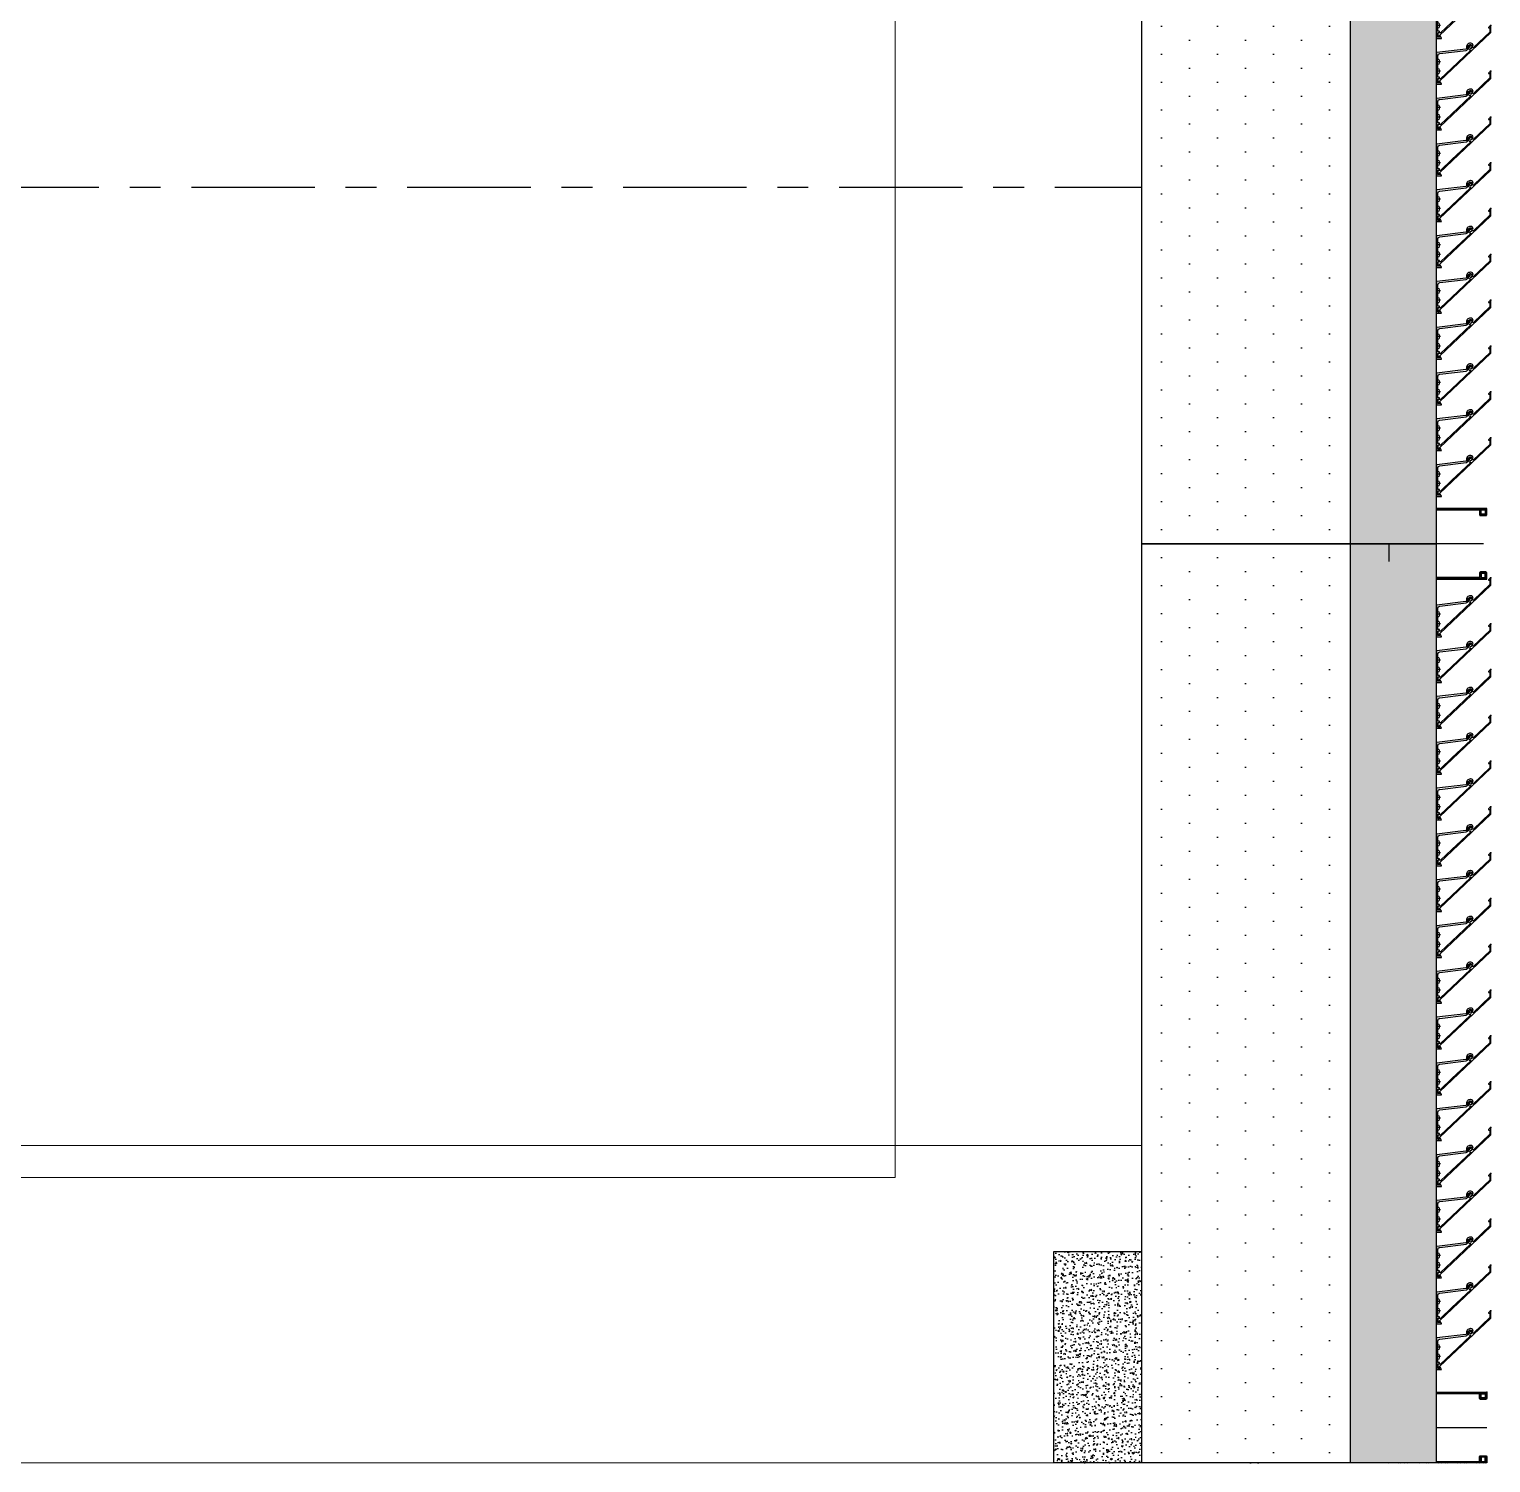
# Model space of a CAD drawing. Header units: millimetres. Extents: x 3774 to 718460, y -768339 to 192544.
# Drawn here: x 379989 to 382062, y -729649 to -727615 of the extents above; entities that cross this region are included whole.
import ezdxf
from ezdxf.enums import TextEntityAlignment as Align

# ---------------------------------------------------------------- set-up
doc = ezdxf.new("R2010")
doc.units = ezdxf.units.MM
doc.set_wipeout_variables(frame=1)
for name, pattern in [('CENTER', [50.8, 31.75, -6.35, 6.35, -6.35]), ('TA_GL_000.70000', [1.925, 0.7, -0.175, 0.175, -0.175, 0.7]), ('XKITLINE00', [0])]:
    doc.linetypes.add(name, pattern=pattern)
for name, color, linetype in [('000 - 0_SYM_DWG_GRID-BUBBLE_MAIN_COLOR_1', 7, 'Continuous'), ('000 - 0_SYM_DWG_GRIDLINE_MAIN_COLOR_251', 7, 'Continuous'), ('000 - CONCRETE_COL_HATCH_', 7, 'Continuous'), ('000 - CONCRETE_COL_MAIN_COLOR_1', 7, 'Continuous'), ('000 - CONCRETE_COL_WIPEOUT_', 7, 'Continuous'), ('010 - ASPG_ACCESSORIES_MAIN_COLOR_1', 7, 'Continuous'), ('010 - ASPG_EXTR_DEF_SUB', 7, 'Continuous'), ('010 - ASPG_EXTR_MAIN_COLOR_2', 7, 'Continuous'), ('010 - ASPG_FASTERN_DEF_SUB', 7, 'Continuous'), ('010 - ASPG_FLASHING_MAIN_COLOR_2', 7, 'Continuous'), ('010 - ASPG_FLASHING_MAIN_COLOR_4', 7, 'Continuous'), ('010 - ASPG_FLASHING_WIPEOUT_', 7, 'Continuous'), ('010 - ASPG_FRAMING_CUT_COLOR_4', 7, 'Continuous'), ('010 - ASPG_FRAMING_DEF_SUB', 7, 'Continuous'), ('010 - ASPG_FRAMING_HATCH_', 7, 'Continuous'), ('010 - ASPG_FRAMING_MAIN_COLOR_2', 7, 'Continuous'), ('010 - ASPG_FRAMING_SUB_COLOR_2', 7, 'Continuous'), ('010 - ASPG_FRAMING_WIPEOUT_', 7, 'Continuous'), ('BOLT & SCREW', 7, 'Continuous'), ('Center Line', 7, 'CENTER')]:
    doc.layers.add(name, color=color, linetype=linetype)
for name, color, linetype, lineweight in [('12-GRID', 7, 'CENTER', 13), ('Bolt', 7, 'Continuous', 0), ('Part', 7, 'Continuous', 0), ('SCREW', 7, 'Continuous', 5)]:
    doc.layers.add(name, color=color, linetype=linetype, lineweight=lineweight)
doc.styles.add('ARIAL', font='arial.ttf')
doc.styles.add('TA', font='', dxfattribs={"height": 4.5})
doc.styles.get('TA').set_extended_font_data('Cordia New')
pattern_1 = [(270, (1257419.24324, -520041.6224), (0.65495992507, -1.1344238721), [0.7562825814, -1.5125651628]), (30, (1257419.24324, -520041.6224), (0.65495992936, 1.1344238696), [0.7562825814, -1.5125651628]), (330, (1257419.24324, -520041.6224), (1.30991985442, -2.48e-09), [-1.5125651628, 0.7562825814])]
pattern_2 = [(315, (1257419.4929, -520021.6224), (1.3369313545, 1.3369313545), []), (45, (1257419.4929, -520021.6224), (-1.3369313545, 1.3369313545), [])]
pattern_3 = [(270, (1257419.4425, -520043.9224), (0.65495992507, -1.1344238721), [0.7562825814, -1.5125651628]), (30, (1257419.4425, -520043.9224), (0.65495992936, 1.1344238696), [0.7562825814, -1.5125651628]), (330, (1257419.4425, -520043.9224), (1.30991985442, -2.48e-09), [-1.5125651628, 0.7562825814])]
pattern_4 = [(315, (1257419.1929, -520023.9224), (1.3369313545, 1.3369313545), []), (45, (1257419.1929, -520023.9224), (-1.3369313545, 1.3369313545), [])]
pattern_5 = [(0, (0, 0), (3.96875, 7.9375), [0, -7.9375])]
pattern_6 = [(0, (0, 0), (19.84375, 39.6875), [0, -39.6875])]

# ---------------------------------------------------------------- blocks, each defined once
blk = doc.blocks.new('*U5760')
at = {"layer": '000 - 0_SYM_DWG_GRIDLINE_MAIN_COLOR_251', "color": 7, "linetype": 'ByBlock', "ltscale": 5}
blk.add_line((2, 0), (-731.22, 0), dxfattribs=at)
at = {"layer": '000 - 0_SYM_DWG_GRIDLINE_MAIN_COLOR_251', "color": 7}
blk.add_point((-729.22, 0), dxfattribs=at)
at = {"color": 7, "style": 'TA', "flags": 1}
blk.add_attdef('LOCATION', (6, -6), '', height=4.5, rotation=270, dxfattribs=at)
at = {"layer": '000 - 0_SYM_DWG_GRID-BUBBLE_MAIN_COLOR_1', "color": 7, "style": 'ARIAL'}
blk.add_attdef('GRID-HEAD', text='', height=4, rotation=270, dxfattribs=at).set_placement((20, 0), align=Align.MIDDLE_CENTER)
blk = doc.blocks.new('W-1-PP19-SE-ENT3_20260407-084520_PP19_ENT3_MAIN_DIMS_PL')
at = {"layer": '000 - 0_SYM_DWG_GRIDLINE_MAIN_COLOR_251', "color": 7, "linetype": 'TA_GL_000.70000', "xscale": 50.00000000000001, "yscale": 50.00000000000001, "zscale": 50.00000000000001, "rotation": 180}
blk.add_blockref('*U5760', (-8840, -2517), dxfattribs=at)
blk = doc.blocks.new('*A582940')
at = {"layer": 'Part', "color": 7, "linetype": 'XKITLINE00', "lineweight": 0}
for p, q in [((2029.848, -124.016027), (2027.448, -124.016027)), ((2027.448, -124.016027), (2027.448, -126.416027)), ((2029.848, -126.416027), (2029.848, -124.016027)), ((2027.448, -126.416027), (2029.848, -126.416027))]:
    blk.add_line(p, q, dxfattribs=at)
blk = doc.blocks.new('*A662948')
at = {"layer": 'Part', "color": 7, "linetype": 'XKITLINE00', "lineweight": 0}
for q in [(2025.648, -77.02163), (2029.847926, -122.816)]:
    blk.add_line((2025.648, -122.816), q, dxfattribs=at)
blk = doc.blocks.new('*A702952')
at = {"layer": 'Part', "color": 7, "linetype": 'XKITLINE00', "lineweight": 0}
for p, q in [((2029.911926, -123.856105), (2029.911919, -75.856027)), ((2030.783926, -123.856105), (2030.783919, -75.856027)), ((2030.847919, -75.856027), (2030.847926, -123.856105)), ((2029.847926, -121.216027), (2029.847924, -105.848028)), ((2029.847926, -123.856105), (2029.847926, -122.016027)), ((2030.847926, -123.856105), (2029.847926, -123.856105))]:
    blk.add_line(p, q, dxfattribs=at)
blk = doc.blocks.new('*A712953')
at = {"layer": 'Part', "color": 7, "linetype": 'XKITLINE00', "lineweight": 0}
for p, q in [((2029.111919, -121.216027), (2029.047919, -121.216027)), ((2029.047919, -121.216027), (2029.047919, -122.016027)), ((2029.111919, -121.592027), (2029.111919, -121.216027)), ((2029.847919, -121.216027), (2029.783919, -121.216027)), ((2029.783919, -121.216027), (2029.783919, -121.592027)), ((2029.847919, -122.016027), (2029.847919, -121.216027)), ((2029.783919, -121.592027), (2029.111919, -121.592027)), ((2029.111919, -122.016027), (2029.111919, -121.640027)), ((2029.111919, -121.640027), (2029.783919, -121.640027)), ((2029.783919, -121.640027), (2029.783919, -122.016027)), ((2029.047919, -122.016027), (2029.111919, -122.016027)), ((2029.783919, -122.016027), (2029.847919, -122.016027))]:
    blk.add_line(p, q, dxfattribs=at)
blk = doc.blocks.new('*A842966')
at = {"layer": 'Part', "color": 7, "linetype": 'XKITLINE00', "lineweight": 0}
for p, q in [((1892.679962, -122.816), (2029.847926, -122.816)), ((2030.848, -126.416), (2030.848, -123.856105)), ((2015.08, -126.416), (2027.448, -126.416)), ((2029.848, -126.416), (2030.848, -126.416))]:
    blk.add_line(p, q, dxfattribs=at)
blk = doc.blocks.new('*A852967')
at = {"layer": 'Part', "color": 7, "linetype": 'XKITLINE00', "lineweight": 0}
for p, q in [((2025.647963, -123.176023), (2025.647962, -77.383621)), ((1895.080021, -123.176052), (2025.647963, -123.176023))]:
    blk.add_line(p, q, dxfattribs=at)
blk = doc.blocks.new('*A5583440')
at = {"layer": 'Bolt'}
for points in [[(2029.276, -120.997), (2029.272, -120.976), (2029.276, -120.955), (2029.288, -120.936), (2029.306, -120.924), (2029.328, -120.92), (2029.568, -120.92), (2029.589, -120.924), (2029.608, -120.936), (2029.62, -120.955), (2029.624, -120.976), (2029.62, -120.997), (2029.608, -121.016), (2029.589, -121.028), (2029.568, -121.032), (2029.328, -121.032), (2029.306, -121.028), (2029.288, -121.016)], [(2029.276, -122.277), (2029.272, -122.256), (2029.276, -122.235), (2029.288, -122.216), (2029.306, -122.204), (2029.328, -122.2), (2029.568, -122.2), (2029.589, -122.204), (2029.608, -122.216), (2029.62, -122.235), (2029.624, -122.256), (2029.62, -122.277), (2029.608, -122.296), (2029.589, -122.308), (2029.568, -122.312), (2029.328, -122.312), (2029.306, -122.308), (2029.288, -122.296)]]:
    blk.add_hatch(color=7, dxfattribs=at).paths.add_polyline_path(points, flags=17)
at = {"layer": 'Bolt', "color": 7, "linetype": 'XKITLINE00', "lineweight": 0}
for p, q in [((2029.448, -121.088), (2029.448, -120.864)), ((2029.56, -120.976), (2029.336, -120.976)), ((2029.448, -122.368), (2029.448, -122.144)), ((2029.56, -122.256), (2029.336, -122.256))]:
    blk.add_line(p, q, dxfattribs=at)
blk = doc.blocks.new('*A5593441')
at = {"layer": 'Bolt'}
for points in [[(2029.604, -121.64), (2029.604, -121.68), (2029.292, -121.68), (2029.292, -121.64)], [(2029.504, -121.592), (2029.504, -121.64), (2029.392, -121.64), (2029.392, -121.592)]]:
    blk.add_hatch(color=7, dxfattribs=at).paths.add_polyline_path(points, flags=17)
at = {"layer": 'Bolt', "color": 7, "linetype": 'XKITLINE00', "lineweight": 0}
for p, q in [((2029.448, -121.529), (2029.448, -121.872)), ((2029.292, -121.64), (2029.292, -121.68)), ((2029.392, -121.592), (2029.392, -121.64)), ((2029.504, -121.592), (2029.504, -121.64)), ((2029.604, -121.64), (2029.604, -121.68))]:
    blk.add_line(p, q, dxfattribs=at)
blk = doc.blocks.new('*A5603442')
at = {"layer": 'Part', "color": 7, "linetype": 'XKITLINE00', "lineweight": 0}
for p, q in [((2029.207919, -121.640027), (2029.207919, -122.120027)), ((2029.207919, -121.680027), (2029.687919, -121.680027)), ((2029.687919, -122.120027), (2029.687919, -121.640027)), ((2029.207919, -122.120027), (2029.687919, -122.120027))]:
    blk.add_line(p, q, dxfattribs=at)
blk = doc.blocks.new('*A5613443')
at = {"layer": 'Part', "color": 7, "linetype": 'XKITLINE00', "lineweight": 0}
for p, q in [((2028.967919, -120.736027), (2028.807919, -120.576027)), ((2028.807919, -120.576027), (2029.847926, -120.576027)), ((2028.807919, -122.656027), (2028.807919, -120.576027)), ((2028.807919, -122.656027), (2028.967919, -122.496027)), ((2029.847926, -122.656027), (2028.807919, -122.656027))]:
    blk.add_line(p, q, dxfattribs=at)
blk = doc.blocks.new('*A5623444')
at = {"layer": 'Part', "color": 7, "linetype": 'XKITLINE00', "lineweight": 0}
for p, q in [((2029.847926, -120.736027), (2028.967919, -120.736027)), ((2028.967919, -120.736027), (2028.967919, -122.496027)), ((2028.967919, -122.496027), (2029.847926, -122.496027))]:
    blk.add_line(p, q, dxfattribs=at)
blk = doc.blocks.new('*A5643446')
at = {"layer": 'Bolt'}
for points in [[(2030.339, -121.321), (2030.349, -121.324), (2030.359, -121.329), (2030.368, -121.336), (2030.374, -121.345), (2030.38, -121.355), (2030.383, -121.365), (2030.384, -121.376), (2030.383, -121.387), (2030.38, -121.397), (2030.374, -121.407), (2030.368, -121.416), (2030.359, -121.423), (2030.349, -121.428), (2030.339, -121.431), (2030.328, -121.432), (2030.317, -121.431), (2030.306, -121.428), (2030.297, -121.423), (2030.288, -121.416), (2030.281, -121.407), (2030.276, -121.397), (2030.273, -121.387), (2030.272, -121.376), (2030.273, -121.365), (2030.276, -121.355), (2030.281, -121.345), (2030.288, -121.336), (2030.297, -121.329), (2030.306, -121.324), (2030.317, -121.321), (2030.328, -121.32)], [(2030.339, -121.801), (2030.349, -121.804), (2030.359, -121.809), (2030.368, -121.816), (2030.374, -121.825), (2030.38, -121.835), (2030.383, -121.845), (2030.384, -121.856), (2030.383, -121.867), (2030.38, -121.877), (2030.374, -121.887), (2030.368, -121.896), (2030.359, -121.903), (2030.349, -121.908), (2030.339, -121.911), (2030.328, -121.912), (2030.317, -121.911), (2030.306, -121.908), (2030.297, -121.903), (2030.288, -121.896), (2030.281, -121.887), (2030.276, -121.877), (2030.273, -121.867), (2030.272, -121.856), (2030.273, -121.845), (2030.276, -121.835), (2030.281, -121.825), (2030.288, -121.816), (2030.297, -121.809), (2030.306, -121.804), (2030.317, -121.801), (2030.328, -121.8)]]:
    blk.add_hatch(color=7, dxfattribs=at).paths.add_polyline_path(points, flags=17)
at = {"layer": 'Bolt', "color": 7, "linetype": 'XKITLINE00', "lineweight": 0}
for p, q in [((2030.216, -121.376), (2030.44, -121.376)), ((2030.328, -121.264), (2030.328, -121.488)), ((2030.328, -121.744), (2030.328, -121.968)), ((2030.216, -121.856), (2030.44, -121.856))]:
    blk.add_line(p, q, dxfattribs=at)
blk = doc.blocks.new('*U7297')
at = {"color": 7}
blk.add_wipeout([(150, 150), (150, -150), (-150, -150), (-150, 150)], dxfattribs=at).dxf.layer = '000 - CONCRETE_COL_WIPEOUT_'
at = {"layer": '000 - CONCRETE_COL_HATCH_'}
h = blk.add_hatch(dxfattribs=at)
h.set_pattern_fill('AR-CONC', scale=0.1, style=0)
h.paths.add_polyline_path([(-150, -150), (-150, 150), (150, 150), (150, -150)])
at = {"layer": '000 - CONCRETE_COL_MAIN_COLOR_1', "color": 7}
blk.add_lwpolyline([(-150, -150), (-150, 150), (150, 150), (150, -150), (-150, -150)], close=True, dxfattribs=at)
blk = doc.blocks.new('W-1-PP19-SE-ENT3_20260407-084553_PP19_ENT3_LOPL')
at = {"color": 7, "lineweight": 0, "xscale": 125, "yscale": 125, "zscale": 125}
for name in ['*A852967', '*A662948', '*A702952', '*A5613443', '*A5623444', '*A5583440', '*A712953', '*A5643446', '*A5603442', '*A5593441', '*A842966', '*A582940']:
    blk.add_blockref(name, (-226235, 11475), dxfattribs=at)
at = {"color": 7}
blk.add_blockref('*U7297', (27346, -4177.00337), dxfattribs=at)
blk = doc.blocks.new('*U8441')
at = {"layer": '12-GRID', "color": 7, "linetype": 'CENTER'}
for p, q in [((0, -6.2), (0, 2.2)), ((-4.2, -2), (4.2, -2))]:
    blk.add_line(p, q, dxfattribs=at)
at = {"layer": 'BOLT & SCREW', "color": 7}
for p, q in [((-0.6, -1.8), (-1.8, -1.6)), ((-0.6, -2.2), (-1.8, -2.4)), ((-0.5, -1.8), (-0.9, -1.6)), ((-0.5, -2.2), (-0.9, -2.4)), ((-0.2, -1.4), (-0.4, -0.2)), ((-0.2, -1.5), (-0.4, -1.1)), ((-0.2, -2.5), (-0.4, -2.9)), ((-0.2, -2.6), (-0.4, -3.8)), ((0.2, -1.4), (0.4, -0.2)), ((0.2, -1.5), (0.4, -1.1)), ((0.4, -2.9), (0.2, -2.5)), ((0.2, -2.6), (0.4, -3.8)), ((0.5, -1.8), (0.9, -1.6)), ((0.5, -2.2), (0.9, -2.4)), ((0.6, -1.8), (1.8, -1.6)), ((0.6, -2.2), (1.8, -2.4))]:
    blk.add_line(p, q, dxfattribs=at)
for points in [[(-1.8, -1.6), (-0.9, -1.6, 0.414214), (-0.4, -1.1), (-0.4, -0.2), (0.4, -0.2), (0.4, -1.1, 0.414214), (0.9, -1.6), (1.8, -1.6), (1.8, -2.4), (0.9, -2.4, 0.414214), (0.4, -2.9), (0.4, -3.8), (-0.4, -3.8), (-0.4, -2.9, 0.414214), (-0.9, -2.4), (-1.8, -2.4)], [(0.2, -2.5, -0.414214), (0.5, -2.2), (0.6, -2.2), (0.6, -1.8), (0.5, -1.8, -0.414214), (0.2, -1.5), (0.2, -1.4), (-0.2, -1.4), (-0.2, -1.5, -0.414214), (-0.5, -1.8), (-0.6, -1.8), (-0.6, -2.2), (-0.5, -2.2, -0.414214), (-0.2, -2.5), (-0.2, -2.6), (0.2, -2.6)]]:
    blk.add_lwpolyline(points, format="xyb", close=True, dxfattribs=at)
blk.add_circle((0, -2), 3.5, dxfattribs=at)
blk = doc.blocks.new('000_ASPG_TYP_FILES_20260218-010703_FRAME_EXTR_')
at = {"layer": '010 - ASPG_FRAMING_HATCH_'}
h = blk.add_hatch(dxfattribs=at)
h.set_pattern_fill('ANSI32', scale=0.1, angle=180)
edge = h.paths.add_edge_path()
edge.add_line((2, 16), (2, 2))
edge.add_line((2, 2), (39.7, 2))
edge.add_arc((39.7, 1.7), 0.3, 0, 90, ccw=False)
edge.add_line((40, 1.7), (40, 0.3))
edge.add_arc((39.7, 0.3), 0.3, -90, 0, ccw=False)
edge.add_line((39.7, 0), (0.3, 0))
edge.add_arc((0.3, 0.3), 0.3, 180, 270, ccw=False)
edge.add_line((0, 0.3), (0, 17.7))
edge.add_arc((0.3, 17.7), 0.3, 90, 180, ccw=False)
edge.add_line((0.3, 18), (22.6, 18))
edge.add_arc((22.6, 18.5), 0.5, 270, 380.2095)
edge.add_arc((26.2, 19.8), 3.35, 182.0638, 200.2095, ccw=False)
edge.add_arc((23.6, 19.7), 0.76, 2.0638, 182.0638, ccw=False)
edge.add_arc((26.2, 19.8), 1.83, 182.0638, 447.9362)
edge.add_arc((26.3, 22.4), 0.76, 87.9362, 267.9362, ccw=False)
edge.add_arc((26.2, 19.8), 3.35, 69.7905, 87.9362, ccw=False)
edge.add_arc((27.5, 23.4), 0.5, 249.7905, 360)
edge.add_line((28, 23.4), (28, 26.7))
edge.add_line((28, 26.7), (28.5, 27.2))
edge.add_line((28.5, 27.2), (28, 27.7))
edge.add_line((28, 27.7), (28, 38.6))
edge.add_line((28, 38.6), (28.5, 39.1))
edge.add_line((28.5, 39.1), (28, 39.6))
edge.add_line((28, 39.6), (28, 42.9))
edge.add_arc((27.5, 42.9), 0.5, 0, 110.2095)
edge.add_arc((26.2, 46.5), 3.35, 272.0638, 290.2095, ccw=False)
edge.add_arc((26.3, 43.9), 0.76, 92.0638, 272.0638, ccw=False)
edge.add_arc((26.2, 46.5), 1.83, 272.0638, 537.9362)
edge.add_arc((23.6, 46.6), 0.76, 177.9362, 357.9362, ccw=False)
edge.add_arc((26.2, 46.5), 3.35, 159.7905, 177.9362, ccw=False)
edge.add_arc((22.6, 47.8), 0.5, 339.7905, 450)
edge.add_line((22.6, 48.3), (0.3, 48.3))
edge.add_arc((0.3, 48.6), 0.3, 180, 270, ccw=False)
edge.add_line((0, 48.6), (0, 60))
edge.add_arc((0.3, 60), 0.3, 90, 180, ccw=False)
edge.add_line((0.3, 60.3), (5, 60.3))
edge.add_line((5, 60.3), (5, 65))
edge.add_arc((5.3, 65), 0.3, 90, 180, ccw=False)
edge.add_line((5.3, 65.3), (30, 65.3))
edge.add_line((30, 65.3), (30, 63.6))
edge.add_arc((29.7, 63.6), 0.3, -90, 0, ccw=False)
edge.add_line((29.7, 63.3), (7.3, 63.3))
edge.add_arc((7.3, 63), 0.3, 90, 180)
edge.add_line((7, 63), (7, 58.3))
edge.add_line((7, 58.3), (2.3, 58.3))
edge.add_arc((2.3, 58), 0.3, 90, 180)
edge.add_line((2, 58), (2, 50.6))
edge.add_arc((2.3, 50.6), 0.3, 180, 270)
edge.add_line((2.3, 50.3), (29.7, 50.3))
edge.add_arc((29.7, 50), 0.3, 0, 90, ccw=False)
edge.add_line((30, 50), (30, 26.7))
edge.add_line((30, 26.7), (30, 16.3))
edge.add_arc((29.7, 16.3), 0.3, -90, 0, ccw=False)
edge.add_line((29.7, 16), (2, 16))
at = {"layer": '010 - ASPG_FRAMING_CUT_COLOR_4', "color": 7}
blk.add_lwpolyline([(2, 16), (2, 2), (39.7, 2, -0.414214), (40, 1.7), (40, 0.3, -0.414214), (39.7, 0), (0.3, 0, -0.414214), (0, 0.3), (0, 17.7, -0.414214), (0.3, 18), (22.6, 18, 0.52173), (23, 18.7, -0.079342), (22.8, 19.7, -1), (24.3, 19.8, 2.296346), (26.2, 21.7, -1), (26.3, 23.2, -0.079342), (27.3, 23, 0.52173), (28, 23.4), (28, 26.7), (28.5, 27.2), (28, 27.7), (28, 38.6), (28.5, 39.1), (28, 39.6), (28, 42.9, 0.52173), (27.3, 43.3, -0.079342), (26.3, 43.1, -1), (26.2, 44.6, 2.296346), (24.3, 46.5, -1), (22.8, 46.6, -0.079342), (23, 47.6, 0.52173), (22.6, 48.3), (0.3, 48.3, -0.414214), (0, 48.6), (0, 60, -0.414214), (0.3, 60.3), (5, 60.3), (5, 65, -0.414214), (5.3, 65.3), (30, 65.3), (30, 63.6, -0.414214), (29.7, 63.3), (7.3, 63.3, 0.414214), (7, 63), (7, 58.3), (2.3, 58.3, 0.414214), (2, 58), (2, 50.6, 0.414214), (2.3, 50.3), (29.7, 50.3, -0.414214), (30, 50), (30, 26.7), (30, 16.3, -0.414214), (29.7, 16)], format="xyb", close=True, dxfattribs=at)
at = {"color": 7}
for p in [(26.2, 48.5), (26.2, 21.8)]:
    blk.add_blockref('*U8441', p, dxfattribs=at)
blk = doc.blocks.new('*U8305')
at = {"layer": '010 - ASPG_FRAMING_HATCH_', "transparency": 33554585}
h = blk.add_hatch(dxfattribs=at)
h.set_pattern_fill('ANSI32', scale=0.25)
edge = h.paths.add_edge_path()
edge.add_line((2, -50), (2, -75))
edge.add_line((2, -75), (0, -75))
edge.add_line((0, -75), (0, -49))
edge.add_arc((1, -49), 1, 90, 180, ccw=False)
edge.add_line((1, -48), (63, -48))
edge.add_arc((63, -47), 1, 270, 360)
edge.add_line((64, -47), (64, 47))
edge.add_arc((63, 47), 1, 0, 90)
edge.add_line((63, 48), (1, 48))
edge.add_arc((1, 49), 1, 180, 270, ccw=False)
edge.add_line((0, 49), (0, 75))
edge.add_line((0, 75), (2, 75))
edge.add_line((2, 75), (2, 50))
edge.add_line((2, 50), (141, 50))
edge.add_line((141, 50), (141, 41))
edge.add_arc((140, 41), 1, 270, 360, ccw=False)
edge.add_line((140, 40), (132, 40))
edge.add_arc((132, 41), 1, 180, 270, ccw=False)
edge.add_line((131, 41), (131, 47))
edge.add_arc((130, 47), 1, 0, 90)
edge.add_line((130, 48), (67, 48))
edge.add_arc((67, 47), 1, 90, 180)
edge.add_line((66, 47), (66, -47))
edge.add_arc((67, -47), 1, 180, 270)
edge.add_line((67, -48), (130, -48))
edge.add_arc((130, -47), 1, 270, 360)
edge.add_line((131, -47), (131, -41))
edge.add_arc((132, -41), 1, 90, 180, ccw=False)
edge.add_line((132, -40), (140, -40))
edge.add_arc((140, -41), 1, 0, 90, ccw=False)
edge.add_line((141, -41), (141, -50))
edge.add_line((141, -50), (2, -50))
h.paths.add_polyline_path([(139, 48), (139, 42), (133, 42), (133, 48)], flags=16)
h.paths.add_polyline_path([(139, -48), (139, -42), (133, -42), (133, -48)], flags=16)
at = {"layer": '010 - ASPG_FRAMING_HATCH_'}
h = blk.add_hatch(dxfattribs=at)
h.set_pattern_fill('ANSI37', scale=0.595498, angle=-90)
h.set_pattern_definition(pattern_2)
edge = h.paths.add_edge_path()
edge.add_ellipse((57.8, 55), major_axis=(0, -5), ratio=0.644482, start_angle=0, end_angle=180)
edge.add_line((57.8, 60), (62, 60))
edge.add_arc((62, 60.3), 0.3, -90, 0)
edge.add_line((62.3, 60.3), (62.3, 61))
edge.add_line((62.3, 61), (61.8, 61.5))
edge.add_line((61.8, 61.5), (62.3, 62))
edge.add_line((62.3, 62), (61.8, 62.5))
edge.add_line((61.8, 62.5), (62.3, 63))
edge.add_line((62.3, 63), (61.8, 63.5))
edge.add_line((61.8, 63.5), (62.3, 64))
edge.add_line((62.3, 64), (62.3, 65))
edge.add_line((62.3, 65), (63.3, 65))
edge.add_line((63.3, 65), (63.8, 65.5))
edge.add_line((63.8, 65.5), (64.3, 65))
edge.add_line((64.3, 65), (64.8, 65.5))
edge.add_line((64.8, 65.5), (65.3, 65))
edge.add_line((65.3, 65), (65.8, 65.5))
edge.add_line((65.8, 65.5), (66.3, 65))
edge.add_line((66.3, 65), (67, 65))
edge.add_arc((67, 65.3), 0.3, -90, 0)
edge.add_line((67.3, 65.3), (67.3, 60))
edge.add_arc((77.2, 55), 11.1, 153.2037, 206.7963)
edge.add_line((67.3, 50), (57.8, 50))
h = blk.add_hatch(dxfattribs=at)
h.set_pattern_fill('ANSI37', scale=0.595498, angle=-90)
h.set_pattern_definition(pattern_4)
edge = h.paths.add_edge_path()
edge.add_ellipse((11.5, 55), major_axis=(0, -5), ratio=0.644482, start_angle=180, end_angle=360, ccw=False)
edge.add_line((11.5, 60), (2, 60))
edge.add_arc((-7.9, 55), 11.1, -26.7963, 26.7963, ccw=False)
edge.add_line((2, 50), (11.5, 50))
h = blk.add_hatch(dxfattribs=at)
h.set_pattern_fill('HONEY', scale=0.238199, angle=-90)
h.set_pattern_definition(pattern_3)
edge = h.paths.add_edge_path()
edge.add_ellipse((11.8, 55), major_axis=(0, -5), ratio=0.644482, start_angle=0, end_angle=360, ccw=False)
h = blk.add_hatch(dxfattribs=at)
h.set_pattern_fill('HONEY', scale=0.238199, angle=-90)
h.set_pattern_definition(pattern_1)
edge = h.paths.add_edge_path()
edge.add_ellipse((57.5, 55), major_axis=(0, -5), ratio=0.644482, start_angle=0, end_angle=360)
h = blk.add_hatch(dxfattribs=at)
h.set_pattern_fill('ANSI37', scale=0.595498, angle=-90)
h.set_pattern_definition(pattern_4)
edge = h.paths.add_edge_path()
edge.add_ellipse((11.5, -55), major_axis=(0, 5), ratio=0.644482, start_angle=0, end_angle=180)
edge.add_line((11.5, -60), (2, -60))
edge.add_arc((-7.9, -55), 11.1, 333.2037, 386.7963)
edge.add_line((2, -50), (11.5, -50))
h = blk.add_hatch(dxfattribs=at)
h.set_pattern_fill('HONEY', scale=0.238199, angle=-90)
h.set_pattern_definition(pattern_3)
edge = h.paths.add_edge_path()
edge.add_ellipse((11.8, -55), major_axis=(0, 5), ratio=0.644482, start_angle=0, end_angle=360)
h = blk.add_hatch(dxfattribs=at)
h.set_pattern_fill('HONEY', scale=0.238199, angle=-90)
h.set_pattern_definition(pattern_1)
edge = h.paths.add_edge_path()
edge.add_ellipse((57.5, -55), major_axis=(0, 5), ratio=0.644482, start_angle=0, end_angle=360, ccw=False)
h = blk.add_hatch(dxfattribs=at)
h.set_pattern_fill('ANSI37', scale=0.595498, angle=-90)
h.set_pattern_definition(pattern_2)
edge = h.paths.add_edge_path()
edge.add_ellipse((57.8, -55), major_axis=(0, 5), ratio=0.644482, start_angle=180, end_angle=360, ccw=False)
edge.add_line((57.8, -60), (62, -60))
edge.add_arc((62, -60.3), 0.3, 360, 450, ccw=False)
edge.add_line((62.3, -60.3), (62.3, -61))
edge.add_line((62.3, -61), (61.8, -61.5))
edge.add_line((61.8, -61.5), (62.3, -62))
edge.add_line((62.3, -62), (61.8, -62.5))
edge.add_line((61.8, -62.5), (62.3, -63))
edge.add_line((62.3, -63), (61.8, -63.5))
edge.add_line((61.8, -63.5), (62.3, -64))
edge.add_line((62.3, -64), (62.3, -65))
edge.add_line((62.3, -65), (63.3, -65))
edge.add_line((63.3, -65), (63.8, -65.5))
edge.add_line((63.8, -65.5), (64.3, -65))
edge.add_line((64.3, -65), (64.8, -65.5))
edge.add_line((64.8, -65.5), (65.3, -65))
edge.add_line((65.3, -65), (65.8, -65.5))
edge.add_line((65.8, -65.5), (66.3, -65))
edge.add_line((66.3, -65), (67, -65))
edge.add_arc((67, -65.3), 0.3, 360, 450, ccw=False)
edge.add_line((67.3, -65.3), (67.3, -60))
edge.add_arc((77.2, -55), 11.1, 153.2037, 206.7963, ccw=False)
edge.add_line((67.3, -50), (57.8, -50))
at = {"layer": '010 - ASPG_FASTERN_DEF_SUB', "color": 7}
blk.add_point((0, 0), dxfattribs=at)
at = {"layer": '010 - ASPG_FRAMING_CUT_COLOR_4', "color": 7}
blk.add_lwpolyline([(2, -50), (2, -75), (0, -75), (0, -49, -0.414214), (1, -48), (63, -48, 0.414214), (64, -47), (64, 47, 0.414214), (63, 48), (1, 48, -0.414214), (0, 49), (0, 75), (2, 75), (2, 50), (141, 50), (141, 41, -0.414214), (140, 40), (132, 40, -0.414214), (131, 41), (131, 47, 0.414214), (130, 48), (67, 48, 0.414214), (66, 47), (66, -47, 0.414214), (67, -48), (130, -48, 0.414214), (131, -47), (131, -41, -0.414214), (132, -40), (140, -40, -0.414214), (141, -41), (141, -50)], format="xyb", close=True, dxfattribs=at)
for points in [[(139, 48), (139, 42), (133, 42), (133, 48)], [(139, -48), (139, -42), (133, -42), (133, -48)]]:
    blk.add_lwpolyline(points, close=True, dxfattribs=at)
at = {"layer": '010 - ASPG_FRAMING_DEF_SUB', "color": 7, "transparency": 33554508}
blk.add_line((136.5, 0), (-4.5, 0), dxfattribs=at)
at = {"layer": '010 - ASPG_FRAMING_DEF_SUB', "color": 7, "transparency": 33554457}
for points in [[(54.3, 50), (67.3, 50), (67.3, 65.5), (54.3, 65.5)], [(2, 50), (15, 50), (15, 60), (2, 60)], [(2, -50), (15, -50), (15, -60), (2, -60)], [(54.3, -50), (67.3, -50), (67.3, -65.5), (54.3, -65.5)]]:
    blk.add_lwpolyline(points, close=True, dxfattribs=at)
at = {"layer": '010 - ASPG_FRAMING_SUB_COLOR_2', "color": 7}
for points in [[(57.5, 50), (67.3, 50, -0.238199), (67.3, 60), (67.3, 65.3, -0.414214), (67, 65), (66.3, 65), (65.8, 65.5), (65.3, 65), (64.8, 65.5), (64.3, 65), (63.8, 65.5), (63.3, 65), (62.3, 65), (62.3, 64), (61.8, 63.5), (62.3, 63), (61.8, 62.5), (62.3, 62), (61.8, 61.5), (62.3, 61), (62.3, 60.3, -0.414214), (62, 60), (57.5, 60)], [(11.8, 50), (2, 50, 0.238199), (2, 60), (11.8, 60)], [(11.8, -50), (2, -50, -0.238199), (2, -60), (11.8, -60)], [(57.5, -50), (67.3, -50, 0.238199), (67.3, -60), (67.3, -65.3, 0.414214), (67, -65), (66.3, -65), (65.8, -65.5), (65.3, -65), (64.8, -65.5), (64.3, -65), (63.8, -65.5), (63.3, -65), (62.3, -65), (62.3, -64), (61.8, -63.5), (62.3, -63), (61.8, -62.5), (62.3, -62), (61.8, -61.5), (62.3, -61), (62.3, -60.3, 0.414214), (62, -60), (57.5, -60)]]:
    blk.add_lwpolyline(points, format="xyb", dxfattribs=at)
at = {"layer": '010 - ASPG_FRAMING_SUB_COLOR_2', "color": 7, "extrusion": (0, 0, -1)}
for centre, major_axis in [((11.8, 55), (0, -5)), ((57.5, -55), (0, 5))]:
    blk.add_ellipse(centre, major_axis=major_axis, ratio=0.644482, dxfattribs=at)
at = {"layer": '010 - ASPG_FRAMING_SUB_COLOR_2', "color": 7}
for centre, major_axis in [((57.5, 55), (0, -5)), ((11.8, -55), (0, 5))]:
    blk.add_ellipse(centre, major_axis=major_axis, ratio=0.644482, dxfattribs=at)
blk = doc.blocks.new('PZG35-9D5')
at = {"layer": 'Center Line', "color": 7}
blk.add_line((0, 3.7), (0, -10.5), dxfattribs=at)
at = {"layer": 'SCREW', "color": 7}
for p, q in [((-1.4, 0), (-1.4, -1.1)), ((1.4, 0), (1.4, -0.6)), ((-1.9, -1.4), (1.9, -0.9)), ((-1.9, -1.4), (-1.4, -1.1)), ((-1.9, -1.4), (-1.4, -1.7)), ((-1.9, -2.7), (1.9, -2.2)), ((-1.9, -2.7), (-1.4, -2.4)), ((-1.9, -2.7), (-1.4, -3)), ((-1.9, -4), (-1.4, -3.7)), ((-1.9, -4), (-1, -3.9)), ((-1.9, -4), (-1.4, -4.3)), ((-1.4, -1.1), (1.4, -0.6)), ((-1.4, -1.7), (1.4, -1.2)), ((-1.4, -1.7), (-1.4, -2.4)), ((-1.4, -2.4), (1.4, -1.9)), ((-1.4, -3), (1.4, -2.5)), ((-1.4, -3), (-1.4, -3.7)), ((-1.4, -3.7), (-0.8, -3.6)), ((-1.4, -4.3), (-1.4, -8.1)), ((-1.4, -4.3), (-1.2, -4.3)), ((0, -9.5), (-1.4, -8.1)), ((0, -9.5), (1.4, -8.1)), ((0.6, -3.3), (1.4, -3.2)), ((0.7, -3.7), (1.9, -3.5)), ((0.7, -3.9), (1.4, -3.8)), ((0.7, -4.6), (1.4, -4.5)), ((0.7, -5), (1.9, -4.8)), ((0.7, -5.2), (1.4, -5.1)), ((1.9, -0.9), (1.4, -0.6)), ((1.9, -0.9), (1.4, -1.2)), ((1.4, -1.2), (1.4, -1.9)), ((1.9, -2.2), (1.4, -1.9)), ((1.9, -2.2), (1.4, -2.5)), ((1.4, -2.5), (1.4, -3.2)), ((1.9, -3.5), (1.4, -3.2)), ((1.9, -3.5), (1.4, -3.8)), ((1.4, -3.8), (1.4, -4.5)), ((1.9, -4.8), (1.4, -4.5)), ((1.9, -4.8), (1.4, -5.1)), ((1.4, -5.1), (1.4, -8.1))]:
    blk.add_line(p, q, dxfattribs=at)
blk.add_lwpolyline([(0, -9.5), (0.7, -5.2), (0.7, -3.6, 0.417657), (0.4, -3.3, 0.108102), (-0.8, -3.6), (-1.4, -4.7)], format="xyb", dxfattribs=at)
blk = doc.blocks.new('*U8304')
at = {"layer": 'SCREW', "color": 7}
blk.add_lwpolyline([(3, 1.8, 0.09906), (0.8, 2.5), (0.8, 2.3), (-0.8, 2.3), (-0.8, 2.5, 0.09906), (-3, 1.8, 0.266588), (-3.5, 1), (-3.5, 0.2, 0.414214), (-3.3, 0), (3.3, 0, 0.414214), (3.5, 0.2), (3.5, 1, 0.266588)], format="xyb", close=True, dxfattribs=at)
blk.add_blockref('PZG35-9D5', (0, 0), dxfattribs=at)
blk = doc.blocks.new('*U8306')
at = {"color": 7}
blk.add_point((0, 0), dxfattribs=at)
at = {"layer": '010 - ASPG_ACCESSORIES_MAIN_COLOR_1', "color": 7}
blk.add_lwpolyline([(-39.7, -0.6, 0.414214), (-40, -0.9), (-40, -7.4, 0.57735), (-39.7, -7.6), (-36.6, -5.8, 0.767327), (-36.8, -5.3), (-37.9, -5.3, -0.414214), (-38.2, -5), (-38.2, -2.8, -0.414214), (-38, -2.6), (-32.2, -2.6, -0.388879), (-32, -2.8), (-31.8, -4.3, 0.388879), (-31.3, -4.8), (-30.3, -4.8, 0.414214), (-30, -4.5), (-30, -2.9, -0.414214), (-29.7, -2.6), (0.4, -2.6, -0.378969), (3.4, -5.2), (8, -42.5, 0.446593), (11.6, -45.1, -0.489802), (16.1, -48.7), (16.1, -49.4, -0.18248), (15.8, -50, -0.267949), (15.3, -50.2, 1.122115), (15.1, -52.3, 0.405004), (18.1, -49.4), (18.1, -48.7, 0.489805), (11.2, -43.1, -0.446597), (9.9, -42.3), (4.9, -0.8, 0.364176), (4.6, -0.6)], format="xyb", close=True, dxfattribs=at)
at = {"layer": '010 - ASPG_EXTR_DEF_SUB', "color": 7}
for p in [(-40, -0.5), (43.4, -76.9), (43.4, -77.5)]:
    blk.add_point(p, dxfattribs=at)
at = {"layer": '010 - ASPG_EXTR_MAIN_COLOR_2', "color": 7}
blk.add_lwpolyline([(11.4, -48.2), (11.5, -47.4), (12.2, -47.6), (12.3, -46.8, -0.535538), (14.2, -49.2, 0.991572), (15.7, -49.6, 1.157025), (8.8, -48.8, -0.688558), (8.3, -49), (-17.1, -22.2), (-32.3, -6.1), (-32.3, -2.9, 0.414312), (-32.6, -2.6), (-37.5, -2.6, 0.414116), (-37.8, -2.9), (-37.8, -4.3, 0.414214), (-37.5, -4.6), (-36, -4.6, -0.205895), (-35.8, -4.7), (33.2, -77.5), (43.1, -77.5, 0.668179), (43.4, -77), (40.5, -74.2, 0.668179), (40, -74.4), (40, -76), (33.9, -76), (11.9, -52.8, -0.558354), (12.1, -52, 0.766275), (12, -50.4, -0.438583), (10.7, -48.1)], format="xyb", close=True, dxfattribs=at)
at = {"layer": 'SCREW', "color": 7, "rotation": 180}
for p in [(-21.6, -2.5), (-8.2, -2.5)]:
    blk.add_blockref('*U8304', p, dxfattribs=at)
blk = doc.blocks.new('*U5792')
at = {"color": 7}
blk.add_wipeout([(1244, 4), (60, 4), (60, 69.3), (1244, 69.3)], dxfattribs=at).dxf.layer = '010 - ASPG_FRAMING_WIPEOUT_'
blk.add_point((60, 69.5), dxfattribs=at)
at = {"layer": '010 - ASPG_FRAMING_MAIN_COLOR_2', "color": 7}
blk.add_lwpolyline([(1214, 69.3), (90, 69.3), (90, 6), (1214, 6)], close=True, dxfattribs=at)
at = {"layer": '010 - ASPG_FRAMING_SUB_COLOR_2', "color": 7}
for points in [[(1244, 4), (60, 4), (60, 69.3), (1244, 69.3)], [(60, 2), (60, 4), (1244, 4), (1244, 2)]]:
    blk.add_lwpolyline(points, close=True, dxfattribs=at)
at = {"color": 7, "rotation": 180}
for p in [(91.8, 69.3), (156.8, 69.3), (221.8, 69.3), (286.8, 69.3), (351.8, 69.3), (416.8, 69.3), (481.8, 69.3), (546.8, 69.3), (611.8, 69.3), (676.8, 69.3), (741.8, 69.3), (806.8, 69.3), (871.8, 69.3), (936.8, 69.3), (1001.8, 69.3), (1066.8, 69.3), (1131.8, 69.3), (1196.8, 69.3)]:
    blk.add_blockref('*U8306', p, dxfattribs=at)
at = {"color": 7, "transparency": 33554559, "xscale": -1, "rotation": 270}
for p in [(0, 0), (1304, 0)]:
    blk.add_blockref('*U8305', p, dxfattribs=at)
at = {"color": 7}
blk.add_blockref('000_ASPG_TYP_FILES_20260218-010703_FRAME_EXTR_', (60, 4), dxfattribs=at)
at = {"color": 7, "xscale": -1}
blk.add_blockref('000_ASPG_TYP_FILES_20260218-010703_FRAME_EXTR_', (1244, 4), dxfattribs=at)
blk = doc.blocks.new('000_ASPG_TYP_FILES_FRAMING_EXTR_BREAKLINE_TYPE_2')
at = {"layer": '010 - ASPG_FRAMING_HATCH_', "transparency": 33554585}
h = blk.add_hatch(dxfattribs=at)
h.set_pattern_fill('ANSI32', scale=0.25)
h.paths.add_polyline_path([(131, 91, 0.414214), (132, 90), (140, 90, 0.414214), (141, 91), (141, 100), (2, 100), (2, 125), (0, 125), (0, 99, 0.414214), (1, 98), (63, 98, -0.414214), (64, 97), (64, 3, -0.414214), (63, 2), (0, 2), (0, 0), (141, 0), (141, 9, 0.414214), (140, 10), (132, 10, 0.414214), (131, 9), (131, 3, -0.414214), (130, 2), (67, 2, -0.414214), (66, 3), (66, 97, -0.414214), (67, 98), (130, 98, -0.414214), (131, 97)])
h.paths.add_polyline_path([(133, 92), (133, 98), (139, 98), (139, 92)], flags=16)
h.paths.add_polyline_path([(133, 8), (139, 8), (139, 2), (133, 2)], flags=16)
at = {"layer": '010 - ASPG_FRAMING_HATCH_'}
h = blk.add_hatch(dxfattribs=at)
h.set_pattern_fill('ANSI37', scale=0.595498, angle=-90)
h.set_pattern_definition([(315, (1257419.1929, -519973.9224), (1.3369313545, 1.3369313545), []), (45, (1257419.1929, -519973.9224), (-1.3369313545, 1.3369313545), [])])
edge = h.paths.add_edge_path()
edge.add_ellipse((11.5, 105), major_axis=(0, -5), ratio=0.644482, start_angle=180, end_angle=360, ccw=False)
edge.add_line((11.5, 110), (2, 110))
edge.add_arc((-7.9, 105), 11.1, -26.7963, 26.7963, ccw=False)
edge.add_line((2, 100), (11.5, 100))
h = blk.add_hatch(dxfattribs=at)
h.set_pattern_fill('HONEY', scale=0.238199, angle=-90)
h.set_pattern_definition([(270, (1257419.4425, -519993.9224), (0.65495992507, -1.1344238721), [0.7562825814, -1.5125651628]), (30, (1257419.4425, -519993.9224), (0.65495992936, 1.1344238696), [0.7562825814, -1.5125651628]), (330, (1257419.4425, -519993.9224), (1.30991985442, -2.48e-09), [-1.5125651628, 0.7562825814])])
edge = h.paths.add_edge_path()
edge.add_ellipse((11.8, 105), major_axis=(0, -5), ratio=0.644482, start_angle=0, end_angle=360, ccw=False)
h = blk.add_hatch(dxfattribs=at)
h.set_pattern_fill('HONEY', scale=0.238199, angle=-90)
h.set_pattern_definition([(270, (1257419.24324, -519991.6224), (0.65495992507, -1.1344238721), [0.7562825814, -1.5125651628]), (30, (1257419.24324, -519991.6224), (0.65495992936, 1.1344238696), [0.7562825814, -1.5125651628]), (330, (1257419.24324, -519991.6224), (1.30991985442, -2.48e-09), [-1.5125651628, 0.7562825814])])
edge = h.paths.add_edge_path()
edge.add_ellipse((57.5, 105), major_axis=(0, -5), ratio=0.644482, start_angle=0, end_angle=360)
h = blk.add_hatch(dxfattribs=at)
h.set_pattern_fill('ANSI37', scale=0.595498, angle=-90)
h.set_pattern_definition([(315, (1257419.4929, -519971.6224), (1.3369313545, 1.3369313545), []), (45, (1257419.4929, -519971.6224), (-1.3369313545, 1.3369313545), [])])
edge = h.paths.add_edge_path()
edge.add_ellipse((57.8, 105), major_axis=(0, -5), ratio=0.644482, start_angle=0, end_angle=180)
edge.add_line((57.8, 110), (62, 110))
edge.add_arc((62, 110.3), 0.3, -90, 0)
edge.add_line((62.3, 110.3), (62.3, 111))
edge.add_line((62.3, 111), (61.8, 111.5))
edge.add_line((61.8, 111.5), (62.3, 112))
edge.add_line((62.3, 112), (61.8, 112.5))
edge.add_line((61.8, 112.5), (62.3, 113))
edge.add_line((62.3, 113), (61.8, 113.5))
edge.add_line((61.8, 113.5), (62.3, 114))
edge.add_line((62.3, 114), (62.3, 115))
edge.add_line((62.3, 115), (63.3, 115))
edge.add_line((63.3, 115), (63.8, 115.5))
edge.add_line((63.8, 115.5), (64.3, 115))
edge.add_line((64.3, 115), (64.8, 115.5))
edge.add_line((64.8, 115.5), (65.3, 115))
edge.add_line((65.3, 115), (65.8, 115.5))
edge.add_line((65.8, 115.5), (66.3, 115))
edge.add_line((66.3, 115), (67, 115))
edge.add_arc((67, 115.3), 0.3, -90, 0)
edge.add_line((67.3, 115.3), (67.3, 110))
edge.add_arc((77.2, 105), 11.1, 153.2037, 206.7963)
edge.add_line((67.3, 100), (57.8, 100))
at = {"color": 7}
blk.add_point((141, 100), dxfattribs=at)
at = {"layer": '010 - ASPG_FRAMING_CUT_COLOR_4', "color": 7}
blk.add_lwpolyline([(0, 0), (0, 2), (63, 2, 0.414214), (64, 3), (64, 97, 0.414214), (63, 98), (1, 98, -0.414214), (0, 99), (0, 125), (2, 125), (2, 100), (141, 100), (141, 91, -0.414214), (140, 90), (132, 90, -0.414214), (131, 91), (131, 97, 0.414214), (130, 98), (67, 98, 0.414214), (66, 97), (66, 3, 0.414214), (67, 2), (130, 2, 0.414214), (131, 3), (131, 9, -0.414214), (132, 10), (140, 10, -0.414214), (141, 9), (141, 0)], format="xyb", close=True, dxfattribs=at)
for points in [[(139, 98), (139, 92), (133, 92), (133, 98)], [(139, 2), (139, 8), (133, 8), (133, 2)]]:
    blk.add_lwpolyline(points, close=True, dxfattribs=at)
at = {"layer": '010 - ASPG_FRAMING_DEF_SUB', "color": 7, "transparency": 33554457}
blk.add_line((0, 50), (141, 50), dxfattribs=at)
for points in [[(2, 100), (15, 100), (15, 110), (2, 110)], [(54.3, 100), (67.3, 100), (67.3, 115.5), (54.3, 115.5)]]:
    blk.add_lwpolyline(points, close=True, dxfattribs=at)
at = {"layer": '010 - ASPG_FRAMING_SUB_COLOR_2', "color": 7}
for points in [[(11.8, 100), (2, 100, 0.238199), (2, 110), (11.8, 110)], [(57.5, 100), (67.3, 100, -0.238199), (67.3, 110), (67.3, 115.3, -0.414214), (67, 115), (66.3, 115), (65.8, 115.5), (65.3, 115), (64.8, 115.5), (64.3, 115), (63.8, 115.5), (63.3, 115), (62.3, 115), (62.3, 114), (61.8, 113.5), (62.3, 113), (61.8, 112.5), (62.3, 112), (61.8, 111.5), (62.3, 111), (62.3, 110.3, -0.414214), (62, 110), (57.5, 110)]]:
    blk.add_lwpolyline(points, format="xyb", dxfattribs=at)
at = {"layer": '010 - ASPG_FRAMING_SUB_COLOR_2', "color": 7, "extrusion": (0, 0, -1)}
blk.add_ellipse((11.8, 105), major_axis=(0, -5), ratio=0.644482, dxfattribs=at)
at = {"layer": '010 - ASPG_FRAMING_SUB_COLOR_2', "color": 7}
blk.add_ellipse((57.5, 105), major_axis=(0, -5), ratio=0.644482, dxfattribs=at)
blk = doc.blocks.new('*U5793')
at = {"color": 7}
blk.add_wipeout([(1194, 4), (60, 4), (60, 69.3), (1194, 69.3)], dxfattribs=at).dxf.layer = '010 - ASPG_FRAMING_WIPEOUT_'
blk.add_point((60, 69.5), dxfattribs=at)
at = {"layer": '010 - ASPG_FRAMING_MAIN_COLOR_2', "color": 7}
blk.add_lwpolyline([(1164, 69.3), (90, 69.3), (90, 6), (1164, 6)], close=True, dxfattribs=at)
at = {"layer": '010 - ASPG_FRAMING_SUB_COLOR_2', "color": 7}
for points in [[(1194, 4), (60, 4), (60, 69.3), (1194, 69.3)], [(60, 2), (60, 4), (1194, 4), (1194, 2)]]:
    blk.add_lwpolyline(points, close=True, dxfattribs=at)
at = {"color": 7}
for name, p, rotation in [('*U8306', (91.8, 69.3), 180), ('*U8306', (156.8, 69.3), 180), ('*U8306', (221.8, 69.3), 180), ('*U8306', (286.8, 69.3), 180), ('*U8306', (351.8, 69.3), 180), ('*U8306', (416.8, 69.3), 180), ('*U8306', (481.8, 69.3), 180), ('*U8306', (546.8, 69.3), 180), ('*U8306', (611.8, 69.3), 180), ('*U8306', (676.8, 69.3), 180), ('*U8306', (741.8, 69.3), 180), ('*U8306', (806.8, 69.3), 180), ('*U8306', (871.8, 69.3), 180), ('*U8306', (936.8, 69.3), 180), ('*U8306', (1001.8, 69.3), 180), ('*U8306', (1066.8, 69.3), 180), ('*U8306', (1131.8, 69.3), 180), ('000_ASPG_TYP_FILES_FRAMING_EXTR_BREAKLINE_TYPE_2', (1304, 0), 89.99999999999999)]:
    blk.add_blockref(name, p, dxfattribs=dict(at, rotation=rotation))
at = {"color": 7, "transparency": 33554559, "xscale": -1, "rotation": 270}
blk.add_blockref('*U8305', (0, 0), dxfattribs=at)
at = {"color": 7}
blk.add_blockref('000_ASPG_TYP_FILES_20260218-010703_FRAME_EXTR_', (60, 4), dxfattribs=at)
at = {"color": 7, "xscale": -1}
blk.add_blockref('000_ASPG_TYP_FILES_20260218-010703_FRAME_EXTR_', (1194, 4), dxfattribs=at)
blk = doc.blocks.new('W-1-PP19-SE-ENT3_20260407-085125_PP19_ENT3_ASPG_PL')
at = {"color": 7, "rotation": 270}
blk.add_blockref('*U5792', (27669, -1719), dxfattribs=at)
blk.add_blockref('*U5793', (27669, -3023), dxfattribs=at)
blk = doc.blocks.new('*U8225')
at = {"color": 7}
blk.add_wipeout([(0, -52), (2608, -52), (2608, -348.1), (0, -348)], dxfattribs=at).dxf.layer = '010 - ASPG_FLASHING_WIPEOUT_'
at = {"layer": '010 - ASPG_FLASHING_WIPEOUT_'}
h = blk.add_hatch(dxfattribs=at)
h.set_pattern_fill('DOTS', scale=0.5)
h.set_pattern_definition(pattern_6)
h.paths.add_polyline_path([(0, -52), (2608, -52), (2608, -348.1), (0, -348)])
at = {"layer": '010 - ASPG_FLASHING_MAIN_COLOR_2', "color": 7}
blk.add_lwpolyline([(0, -52), (2608, -52), (2608, -348.1), (0, -348)], close=True, dxfattribs=at)
at = {"color": 7}
blk.add_wipeout([(0, 69.3), (2608, 69.3), (2608, -52), (0, -52)], dxfattribs=at).dxf.layer = '010 - ASPG_FLASHING_WIPEOUT_'
at = {"layer": '010 - ASPG_FLASHING_WIPEOUT_'}
h = blk.add_hatch(dxfattribs=at)
h.set_pattern_fill('DOTS', scale=0.1)
h.set_pattern_definition(pattern_5)
h.paths.add_polyline_path([(0, 69.3), (2608, 69.3), (2608, -52), (0, -52)])
at = {"layer": '010 - ASPG_FLASHING_MAIN_COLOR_4', "color": 7}
blk.add_lwpolyline([(0, 69.3), (2608, 69.3), (2608, -52), (0, -52)], close=True, dxfattribs=at)
at = {"layer": 'Defpoints', "color": 7}
blk.add_line((0, 2), (25, 2), dxfattribs=at)
blk.add_line((0, 2), (25, 2), dxfattribs=at)
blk = doc.blocks.new('*U8224')
at = {"color": 7}
blk.add_wipeout([(0, -52), (1304, -52), (1304, -348.1), (0, -348)], dxfattribs=at).dxf.layer = '010 - ASPG_FLASHING_WIPEOUT_'
at = {"layer": '010 - ASPG_FLASHING_WIPEOUT_'}
h = blk.add_hatch(dxfattribs=at)
h.set_pattern_fill('DOTS', scale=0.5)
h.set_pattern_definition(pattern_6)
h.paths.add_polyline_path([(0, -52), (1304, -52), (1304, -348.1), (0, -348)])
at = {"layer": '010 - ASPG_FLASHING_MAIN_COLOR_2', "color": 7}
blk.add_lwpolyline([(0, -52), (1304, -52), (1304, -348.1), (0, -348)], close=True, dxfattribs=at)
at = {"color": 7}
blk.add_wipeout([(0, 69.3), (1304, 69.3), (1304, -52), (0, -52)], dxfattribs=at).dxf.layer = '010 - ASPG_FLASHING_WIPEOUT_'
at = {"layer": '010 - ASPG_FLASHING_WIPEOUT_'}
h = blk.add_hatch(dxfattribs=at)
h.set_pattern_fill('DOTS', scale=0.1)
h.set_pattern_definition(pattern_5)
h.paths.add_polyline_path([(0, 69.3), (1304, 69.3), (1304, -52), (0, -52)])
at = {"layer": '010 - ASPG_FLASHING_MAIN_COLOR_4', "color": 7}
blk.add_lwpolyline([(0, 69.3), (1304, 69.3), (1304, -52), (0, -52)], close=True, dxfattribs=at)
at = {"layer": 'Defpoints', "color": 7}
blk.add_line((0, 2), (25, 2), dxfattribs=at)
blk.add_line((0, 2), (25, 2), dxfattribs=at)

msp = doc.modelspace()

# ---------------------------------------------------------------- block references
at = {"color": 7}
msp.add_blockref('W-1-PP19-SE-ENT3_20260407-084520_PP19_ENT3_MAIN_DIMS_PL', (354246.645, -725322.382), dxfattribs=at)

# ---------------------------------------------------------------- next in the draw order: block references
msp.add_blockref('W-1-PP19-SE-ENT3_20260407-084553_PP19_ENT3_LOPL', (354246.645, -725322.382), dxfattribs=at)

# ---------------------------------------------------------------- next in the draw order: block references
msp.add_blockref('W-1-PP19-SE-ENT3_20260407-085125_PP19_ENT3_ASPG_PL', (354246.645, -725322.382), dxfattribs=at)

# ---------------------------------------------------------------- next in the draw order: block references
at = {"color": 7, "xscale": -1, "yscale": -1, "rotation": 90}
msp.add_blockref('*U8225', (381915.645, -725737.382), dxfattribs=at)

# ---------------------------------------------------------------- next in the draw order: block references
msp.add_blockref('*U8224', (381915.645, -728345.382), dxfattribs=at)

doc.saveas('drawing.dxf')
